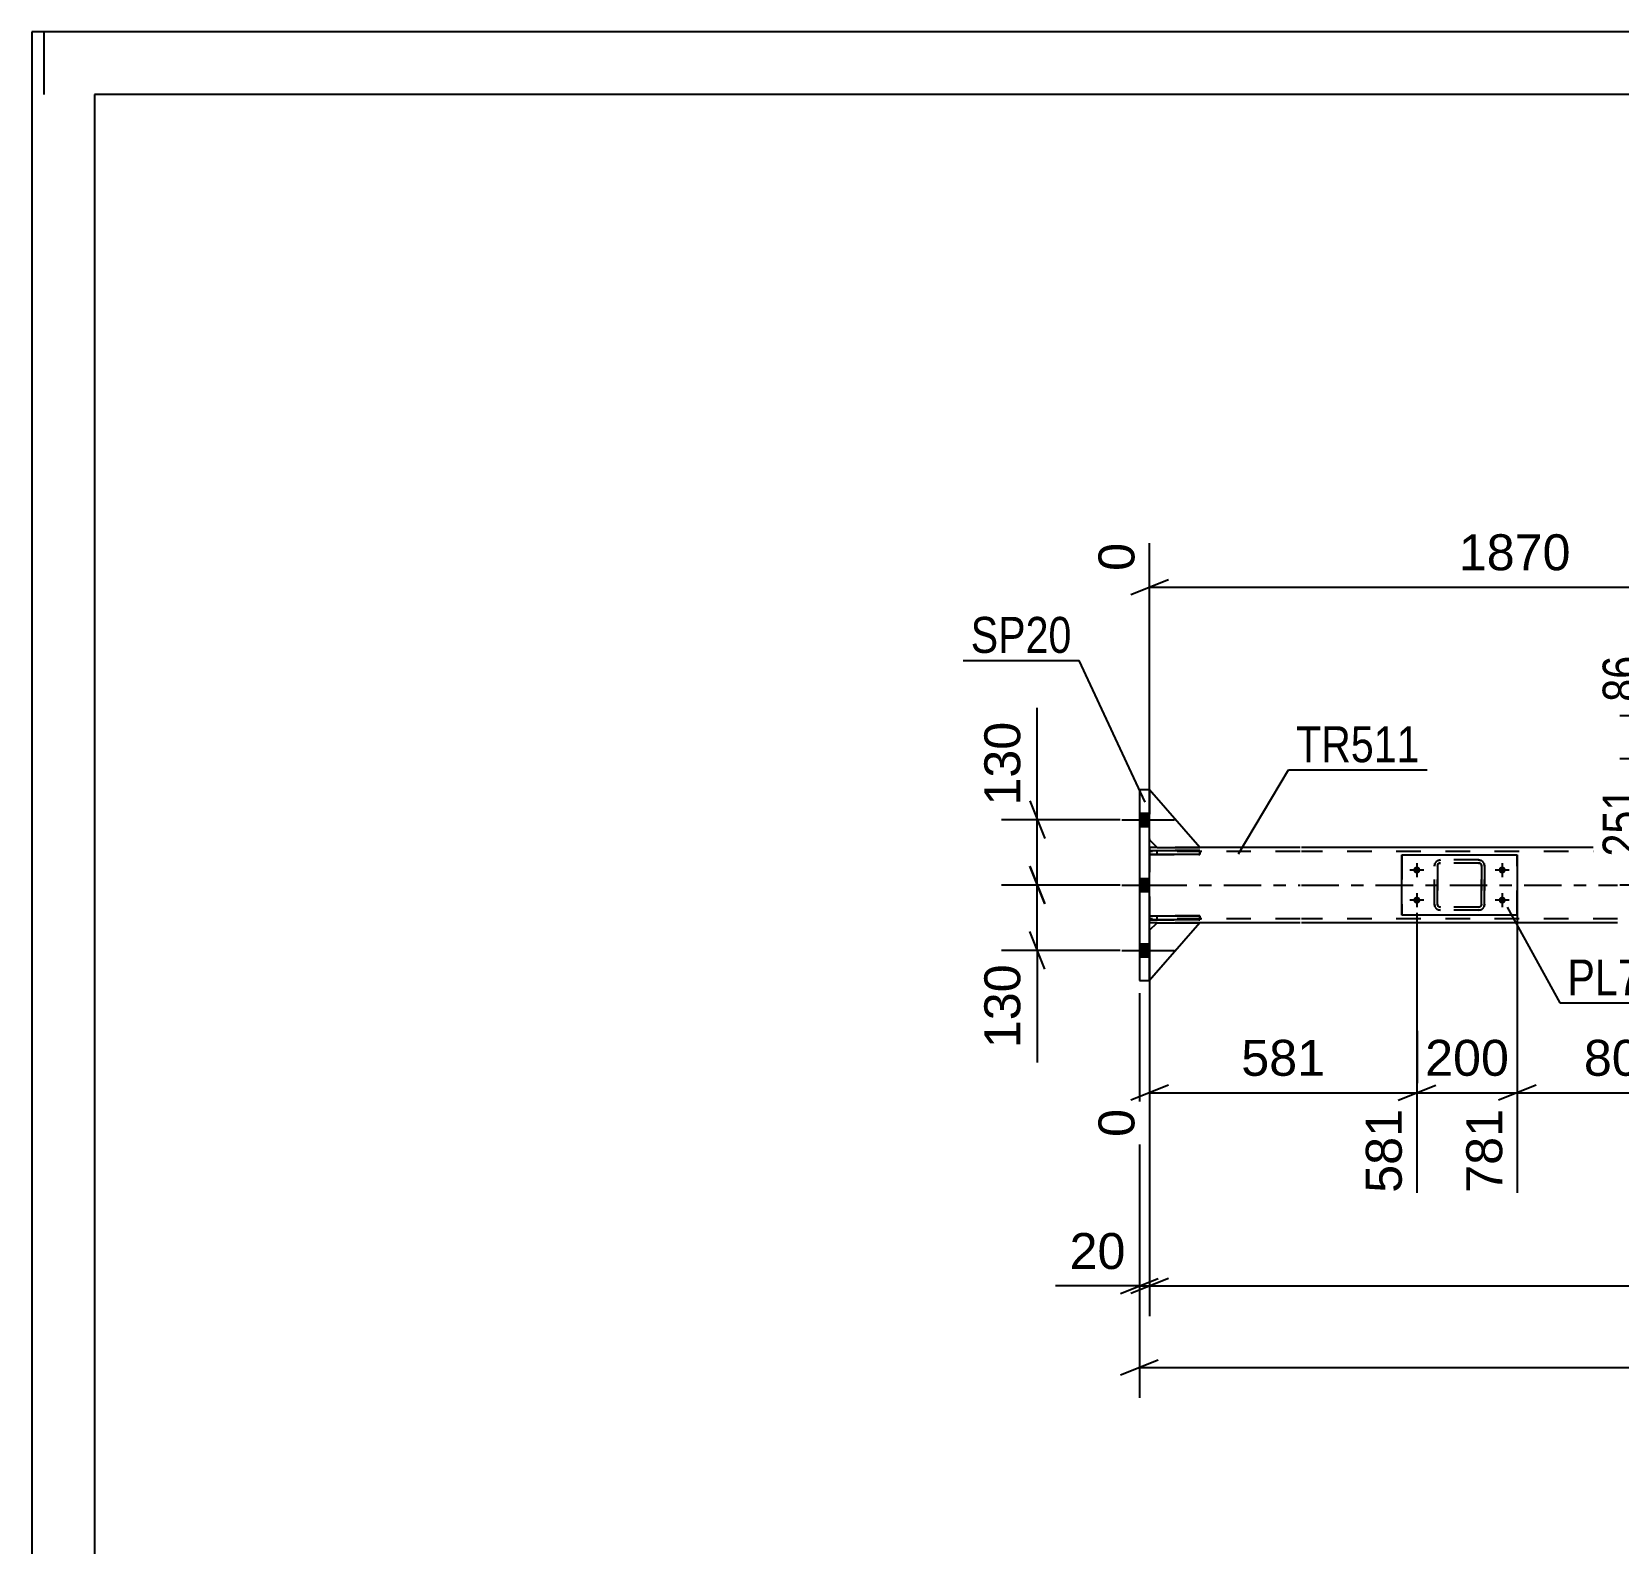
# Model space of a CAD drawing. Header units: millimetres. Extents: x -88 to 753, y -403 to 191.
# Drawn here: x -88.1 to 38.3, y 70.7 to 191.1 of the extents above; entities that cross this region are included whole.
import ezdxf

# ---------------------------------------------------------------- set-up
doc = ezdxf.new("R2010")
doc.units = ezdxf.units.MM
doc.linetypes.add('DXK_LINE_DOT2', pattern=[3.9198, 1.9599, -1.9599])
doc.linetypes.add('DXK_LINE_DOT3', pattern=[5.9187, 2.979, -0.9799, 0.9799, -0.9799])
doc.styles.add('Arial', font='arial.ttf', dxfattribs={"height": 0.2})
doc.styles.add('Arial Narrow', font='ARIALN.TTF', dxfattribs={"height": 0.2})

# ---------------------------------------------------------------- blocks, each defined once
blk = doc.blocks.new('Unknown-317404679-1115')
at = {"color": 5, "linetype": 'Continuous'}
for p, q in [((752.89, 191.12), (-88.11, 191.12)), ((-88.11, 191.12), (-88.11, -402.88)), ((-87.11, 186.12), (-87.11, 191.12)), ((747.89, 186.12), (-83.11, 186.12)), ((-83.11, 186.12), (-83.11, -397.88))]:
    blk.add_line(p, q, dxfattribs=at)
blk = doc.blocks.new('Part-317404679-1725 - 1690')
at = {"color": 7, "linetype": 'DXK_LINE_DOT2'}
for p, q in [((4.96, 120.7), (0.96, 120.7)), ((0.96, 120.7), (0.96, 120.38)), ((0.96, 120.38), (0.96, 120.7)), ((0.96, 120.38), (4.96, 120.38)), ((1.56, 120.38), (1.56, 120.7)), ((4.96, 120.38), (4.96, 120.7))]:
    blk.add_line(p, q, dxfattribs=at)
blk = doc.blocks.new('Bolt-317404679-1852 - 1690')
at = {"linetype": 'Continuous'}
for points in [[(21.98, 124.34), (21.99, 124.4), (22, 124.46), (22.03, 124.51), (22.07, 124.55), (22.12, 124.59), (22.17, 124.61), (22.23, 124.62), (22.29, 124.62), (22.35, 124.61), (22.4, 124.59), (22.45, 124.55), (22.49, 124.51), (22.52, 124.46), (22.53, 124.4), (22.54, 124.34), (22.53, 124.28), (22.52, 124.23), (22.49, 124.18), (22.45, 124.13), (22.4, 124.1), (22.35, 124.08), (22.29, 124.06), (22.23, 124.06), (22.17, 124.08), (22.12, 124.1), (22.07, 124.13), (22.03, 124.18), (22, 124.23), (21.99, 124.28)], [(28.78, 124.34), (28.79, 124.4), (28.8, 124.46), (28.83, 124.51), (28.87, 124.55), (28.92, 124.59), (28.97, 124.61), (29.03, 124.62), (29.09, 124.62), (29.15, 124.61), (29.2, 124.59), (29.25, 124.55), (29.29, 124.51), (29.32, 124.46), (29.33, 124.4), (29.34, 124.34), (29.33, 124.28), (29.32, 124.23), (29.29, 124.18), (29.25, 124.13), (29.2, 124.1), (29.15, 124.08), (29.09, 124.06), (29.03, 124.06), (28.97, 124.08), (28.92, 124.1), (28.87, 124.13), (28.83, 124.18), (28.8, 124.23), (28.79, 124.28)], [(21.98, 121.94), (21.99, 122), (22, 122.06), (22.03, 122.11), (22.07, 122.15), (22.12, 122.19), (22.17, 122.21), (22.23, 122.22), (22.29, 122.22), (22.35, 122.21), (22.4, 122.19), (22.45, 122.15), (22.49, 122.11), (22.52, 122.06), (22.53, 122), (22.54, 121.94), (22.53, 121.88), (22.52, 121.83), (22.49, 121.78), (22.45, 121.73), (22.4, 121.7), (22.35, 121.68), (22.29, 121.66), (22.23, 121.66), (22.17, 121.68), (22.12, 121.7), (22.07, 121.73), (22.03, 121.78), (22, 121.83), (21.99, 121.88)], [(28.78, 121.94), (28.79, 122), (28.8, 122.06), (28.83, 122.11), (28.87, 122.15), (28.92, 122.19), (28.97, 122.21), (29.03, 122.22), (29.09, 122.22), (29.15, 122.21), (29.2, 122.19), (29.25, 122.15), (29.29, 122.11), (29.32, 122.06), (29.33, 122), (29.34, 121.94), (29.33, 121.88), (29.32, 121.83), (29.29, 121.78), (29.25, 121.73), (29.2, 121.7), (29.15, 121.68), (29.09, 121.66), (29.03, 121.66), (28.97, 121.68), (28.92, 121.7), (28.87, 121.73), (28.83, 121.78), (28.8, 121.83), (28.79, 121.88)]]:
    blk.add_hatch(color=1, dxfattribs=at).paths.add_polyline_path(points)
at = {"color": 1, "linetype": 'Continuous'}
for p, q in [((22.82, 124.34), (21.7, 124.34)), ((22.26, 124.9), (22.26, 123.78)), ((29.62, 124.34), (28.5, 124.34)), ((29.06, 124.9), (29.06, 123.78)), ((22.82, 121.94), (21.7, 121.94)), ((22.26, 122.5), (22.26, 121.38)), ((29.62, 121.94), (28.5, 121.94)), ((29.06, 122.5), (29.06, 121.38))]:
    blk.add_line(p, q, dxfattribs=at)
blk = doc.blocks.new('Part-317404679-1916 - 1690')
at = {"color": 7, "linetype": 'DXK_LINE_DOT2'}
for p, q in [((23.66, 124.66), (23.69, 124.85)), ((23.7, 124.85), (23.66, 124.66)), ((23.66, 121.62), (23.66, 124.66)), ((23.66, 124.66), (23.66, 124.66)), ((23.66, 121.62), (23.66, 124.66)), ((23.9, 124.66), (23.92, 124.75)), ((23.91, 124.75), (23.9, 124.66)), ((23.9, 121.62), (23.9, 124.66)), ((23.9, 124.66), (23.9, 124.66)), ((23.9, 124.66), (23.9, 121.62)), ((23.97, 124.83), (23.91, 124.75)), ((23.92, 124.75), (23.97, 124.83)), ((23.95, 125.11), (24.14, 125.14)), ((23.95, 125.11), (23.96, 125.11)), ((24.14, 125.14), (23.96, 125.11)), ((23.97, 124.83), (24.05, 124.88)), ((24.04, 124.88), (23.97, 124.83)), ((24.14, 124.9), (24.04, 124.88)), ((24.05, 124.88), (24.14, 124.9)), ((27.18, 125.14), (24.14, 125.14)), ((27.18, 124.9), (24.14, 124.9)), ((27.18, 125.14), (27.36, 125.11)), ((27.36, 125.11), (27.18, 125.14)), ((27.18, 124.9), (27.27, 124.88)), ((27.27, 124.88), (27.18, 124.9)), ((27.27, 124.88), (27.27, 124.88)), ((27.27, 124.88), (27.35, 124.83)), ((27.34, 124.83), (27.27, 124.88)), ((27.4, 124.75), (27.34, 124.83)), ((27.35, 124.83), (27.4, 124.75)), ((27.4, 124.75), (27.42, 124.66)), ((27.42, 124.66), (27.4, 124.75)), ((27.42, 121.62), (27.42, 124.66)), ((27.42, 124.66), (27.42, 124.66)), ((27.42, 124.66), (27.42, 121.62)), ((27.62, 124.85), (27.66, 124.66)), ((27.66, 124.66), (27.62, 124.85)), ((27.66, 121.62), (27.66, 124.66)), ((27.66, 124.66), (27.66, 124.66)), ((27.66, 124.66), (27.66, 121.62)), ((23.66, 121.62), (23.66, 121.62)), ((23.69, 121.44), (23.66, 121.62)), ((23.66, 121.62), (23.7, 121.44)), ((23.9, 121.62), (23.9, 121.62)), ((23.92, 121.53), (23.9, 121.62)), ((23.9, 121.62), (23.91, 121.53)), ((23.91, 121.53), (23.97, 121.45)), ((23.97, 121.45), (23.92, 121.53)), ((24.05, 121.4), (23.97, 121.45)), ((23.97, 121.45), (24.04, 121.4)), ((24.04, 121.4), (24.14, 121.38)), ((24.14, 121.38), (24.05, 121.4)), ((27.18, 121.38), (24.14, 121.38)), ((27.27, 121.4), (27.18, 121.38)), ((27.18, 121.38), (27.27, 121.4)), ((27.35, 121.45), (27.27, 121.4)), ((27.27, 121.4), (27.34, 121.45)), ((27.27, 121.4), (27.27, 121.4)), ((27.34, 121.45), (27.4, 121.53)), ((27.4, 121.53), (27.35, 121.45)), ((27.42, 121.62), (27.4, 121.53)), ((27.4, 121.53), (27.42, 121.62)), ((27.42, 121.62), (27.42, 121.62)), ((27.66, 121.62), (27.62, 121.44)), ((27.62, 121.44), (27.66, 121.62)), ((27.66, 121.62), (27.66, 121.62)), ((23.95, 121.18), (23.96, 121.18)), ((24.14, 121.14), (23.95, 121.18)), ((23.96, 121.18), (24.14, 121.14)), ((27.18, 121.14), (24.14, 121.14)), ((27.36, 121.18), (27.18, 121.14)), ((27.18, 121.14), (27.36, 121.18))]:
    blk.add_line(p, q, dxfattribs=at)
at = {"color": 7, "linetype": 'DXK_LINE_DOT3'}
blk.add_line((25.66, 123.14), (25.65, 123.14), dxfattribs=at)
at = {"color": 7, "linetype": 'DXK_LINE_DOT2'}
for centre, start, end in [((24.14, 124.66), 112.5, 157.5), ((24.14, 124.66), 112.5, 157.5), ((27.18, 124.66), 22.5, 67.5), ((27.18, 124.66), 22.5, 67.5), ((24.14, 121.62), 202.5, 247.5), ((24.14, 121.62), 202.5, 247.5), ((27.18, 121.62), 292.5, 337.5), ((27.18, 121.62), 292.5, 337.5)]:
    blk.add_arc(centre, 0.48, start, end, dxfattribs=at)
blk = doc.blocks.new('Part-317404679-1800 - 1690')
at = {"color": 2, "linetype": 'Continuous'}
for p, q in [((0.96, 125.9), (4.96, 125.9)), ((0.96, 125.9), (0.96, 125.58)), ((4.96, 125.58), (0.96, 125.58)), ((4.96, 125.9), (4.96, 125.58))]:
    blk.add_line(p, q, dxfattribs=at)
at = {"color": 7, "linetype": 'DXK_LINE_DOT2'}
for p, q in [((0.96, 125.58), (0.96, 125.9)), ((1.56, 125.58), (1.56, 125.9))]:
    blk.add_line(p, q, dxfattribs=at)
blk = doc.blocks.new('Part-317404679-1759 - 1690')
at = {"color": 2, "linetype": 'Continuous'}
for p, q in [((0.96, 120.7), (4.96, 120.7)), ((0.96, 120.7), (0.96, 120.38)), ((4.96, 120.38), (0.96, 120.38)), ((4.96, 120.7), (4.96, 120.38))]:
    blk.add_line(p, q, dxfattribs=at)
at = {"color": 7, "linetype": 'DXK_LINE_DOT2'}
for p, q in [((0.96, 120.38), (0.96, 120.7)), ((1.56, 120.38), (1.56, 120.7))]:
    blk.add_line(p, q, dxfattribs=at)
blk = doc.blocks.new('Part-317404679-1791 - 1690')
at = {"color": 2, "linetype": 'Continuous'}
for p, q in [((0.96, 130.74), (0.16, 130.74)), ((0.16, 130.74), (0.16, 115.54)), ((0.96, 115.54), (0.96, 130.74)), ((0.16, 115.54), (0.96, 115.54))]:
    blk.add_line(p, q, dxfattribs=at)
blk = doc.blocks.new('Part-317404679-1796 - 1690')
at = {"color": 7, "linetype": 'DXK_LINE_DOT2'}
for p, q in [((4.96, 126.14), (0.96, 130.74)), ((0.96, 130.74), (0.96, 126.74)), ((0.96, 126.74), (1.56, 126.14)), ((1.56, 126.14), (4.96, 126.14))]:
    blk.add_line(p, q, dxfattribs=at)
blk = doc.blocks.new('Part-317404679-1797 - 1690')
at = {"color": 2, "linetype": 'Continuous'}
for p, q in [((4.96, 126.14), (0.96, 130.74)), ((0.96, 126.74), (1.56, 126.14)), ((1.56, 126.14), (4.96, 126.14))]:
    blk.add_line(p, q, dxfattribs=at)
at = {"color": 7, "linetype": 'DXK_LINE_DOT2'}
blk.add_line((0.96, 126.74), (0.96, 130.74), dxfattribs=at)
blk = doc.blocks.new('Part-317404679-1798 - 1690')
at = {"color": 7, "linetype": 'DXK_LINE_DOT2'}
for p, q in [((0.96, 119.54), (1.56, 120.14)), ((4.96, 120.14), (0.96, 115.54)), ((1.56, 120.14), (4.96, 120.14)), ((0.96, 115.54), (0.96, 119.54))]:
    blk.add_line(p, q, dxfattribs=at)
blk = doc.blocks.new('Part-317404679-1799 - 1690')
at = {"color": 2, "linetype": 'Continuous'}
for p, q in [((0.96, 119.54), (1.56, 120.14)), ((4.96, 120.14), (0.96, 115.54)), ((1.56, 120.14), (4.96, 120.14))]:
    blk.add_line(p, q, dxfattribs=at)
at = {"color": 7, "linetype": 'DXK_LINE_DOT2'}
blk.add_line((0.96, 119.54), (0.96, 115.54), dxfattribs=at)
blk = doc.blocks.new('Part-317404679-1805 - 1690')
at = {"color": 7, "linetype": 'DXK_LINE_DOT2'}
for p, q in [((4.96, 125.9), (0.96, 125.9)), ((0.96, 125.9), (0.96, 125.58)), ((0.96, 125.58), (0.96, 125.9)), ((0.96, 125.58), (4.96, 125.58)), ((1.56, 125.58), (1.56, 125.9)), ((4.96, 125.58), (4.96, 125.9))]:
    blk.add_line(p, q, dxfattribs=at)
blk = doc.blocks.new('Part-317404679-1950 - 1690')
at = {"color": 2, "linetype": 'Continuous'}
for p, q in [((1.56, 126.14), (0.96, 126.14)), ((12.96, 126.14), (4.96, 126.14)), ((38.26, 126.14), (13.06, 126.14)), ((1.56, 120.14), (0.96, 120.14)), ((12.96, 120.14), (4.96, 120.14)), ((38.26, 120.14), (13.06, 120.14))]:
    blk.add_line(p, q, dxfattribs=at)
at = {"color": 7, "linetype": 'DXK_LINE_DOT2'}
for p, q in [((0.96, 126.14), (0.96, 120.14)), ((12.96, 125.82), (0.96, 125.82)), ((4.96, 126.14), (1.56, 126.14)), ((38.26, 125.82), (13.06, 125.82)), ((12.96, 120.46), (0.96, 120.46)), ((4.96, 120.14), (1.56, 120.14)), ((38.26, 120.46), (13.06, 120.46))]:
    blk.add_line(p, q, dxfattribs=at)
at = {"color": 7, "linetype": 'DXK_LINE_DOT3'}
for p, q in [((0.96, 123.14), (12.96, 123.14)), ((13.06, 123.14), (38.26, 123.14))]:
    blk.add_line(p, q, dxfattribs=at)
blk = doc.blocks.new('Part-317404679-1955 - 1690')
at = {"color": 2, "linetype": 'Continuous'}
for p, q in [((21.06, 120.74), (21.06, 125.54)), ((21.06, 125.54), (21.06, 125.54)), ((21.06, 125.54), (30.26, 125.54)), ((30.26, 125.54), (30.26, 120.74)), ((21.06, 120.74), (21.06, 120.74)), ((30.26, 120.74), (21.06, 120.74))]:
    blk.add_line(p, q, dxfattribs=at)
at = {"color": 7, "linetype": 'DXK_LINE_DOT2'}
for p, q in [((21.06, 125.54), (21.06, 120.74)), ((21.06, 125.54), (21.06, 125.54)), ((30.26, 120.74), (30.26, 125.54)), ((21.06, 120.74), (21.06, 120.74))]:
    blk.add_line(p, q, dxfattribs=at)
blk = doc.blocks.new('Bolt-317404679-1992 - 1690')
at = {"linetype": 'Continuous'}
for points in [[(0.16, 128.86), (0.16, 127.82), (0.96, 127.82), (0.96, 128.86)], [(0.16, 128.86), (0.16, 127.82), (0.96, 127.82), (0.96, 128.86)], [(0.16, 128.86), (0.16, 127.82), (0.96, 127.82), (0.96, 128.86)], [(0.16, 123.66), (0.16, 122.62), (0.96, 122.62), (0.96, 123.66)], [(0.16, 123.66), (0.16, 122.62), (0.96, 122.62), (0.96, 123.66)], [(0.16, 118.46), (0.16, 117.42), (0.96, 117.42), (0.96, 118.46)], [(0.16, 118.46), (0.16, 117.42), (0.96, 117.42), (0.96, 118.46)], [(0.16, 118.46), (0.16, 117.42), (0.96, 117.42), (0.96, 118.46)]]:
    blk.add_hatch(color=1, dxfattribs=at).paths.add_polyline_path(points)
at = {"color": 1, "linetype": 'Continuous'}
for p, q in [((-1.24, 128.34), (2.96, 128.34)), ((-1.24, 128.34), (2.96, 128.34)), ((-1.24, 128.34), (2.96, 128.34)), ((0.16, 128.86), (0.96, 128.86)), ((0.16, 128.86), (0.96, 128.86)), ((0.16, 128.86), (0.96, 128.86)), ((0.16, 127.82), (0.96, 127.82)), ((0.16, 127.82), (0.96, 127.82)), ((0.16, 127.82), (0.96, 127.82)), ((-1.24, 123.14), (2.96, 123.14)), ((-1.24, 123.14), (2.96, 123.14)), ((0.16, 123.66), (0.96, 123.66)), ((0.16, 123.66), (0.96, 123.66)), ((0.16, 122.62), (0.96, 122.62)), ((0.16, 122.62), (0.96, 122.62)), ((-1.24, 117.94), (2.96, 117.94)), ((-1.24, 117.94), (2.96, 117.94)), ((-1.24, 117.94), (2.96, 117.94)), ((0.16, 118.46), (0.96, 118.46)), ((0.16, 118.46), (0.96, 118.46)), ((0.16, 118.46), (0.96, 118.46)), ((0.16, 117.42), (0.96, 117.42)), ((0.16, 117.42), (0.96, 117.42)), ((0.16, 117.42), (0.96, 117.42))]:
    blk.add_line(p, q, dxfattribs=at)
blk = doc.blocks.new('StraightDimension-317404679-13846 - 1690')
at = {"color": 7, "linetype": 'Continuous'}
for p, q in [((22.26, 120.94), (22.26, 98.63)), ((30.26, 120.94), (30.26, 98.63)), ((20.76, 106), (23.76, 107.2)), ((22.26, 106.6), (30.26, 106.6)), ((31.76, 107.2), (28.76, 106))]:
    blk.add_line(p, q, dxfattribs=at)
at = {"color": 0}
blk.add_wipeout([(30.2, 107.35), (30.2, 111.55), (22.32, 111.55), (22.32, 107.35)], dxfattribs=at)
at = {"color": 0, "linetype": 'Continuous'}
blk.add_wipeout([(29.66, 105.9), (25.46, 105.9), (25.46, 98.03), (29.66, 98.03)], dxfattribs=at)
at = {"color": 3, "style": 'Arial'}
blk.add_text('200', height=2.865, dxfattribs=at).set_placement((22.92, 107.95))
at = {"color": 3, "linetype": 'Continuous', "style": 'Arial'}
blk.add_text('781', height=2.865, rotation=90.0002, dxfattribs=at).set_placement((29.06, 98.63))
blk = doc.blocks.new('StraightDimension-317404679-14681 - 1690')
at = {"color": 7, "linetype": 'Continuous'}
for p, q in [((40.68, 134.69), (41.88, 131.69)), ((58.14, 133.19), (38.43, 133.19)), ((41.28, 123.14), (41.28, 133.19)), ((41.88, 121.64), (40.68, 124.64)), ((58.92, 123.14), (38.43, 123.14))]:
    blk.add_line(p, q, dxfattribs=at)
at = {"color": 0}
blk.add_wipeout([(40.53, 131.51), (36.33, 131.51), (36.33, 124.82), (40.53, 124.82)], dxfattribs=at)
at = {"color": 3, "style": 'Arial Narrow'}
blk.add_text('251', height=2.863, rotation=90.0002, dxfattribs=at).set_placement((39.93, 125.42))
blk = doc.blocks.new('StraightDimension-317404679-7110 - 1690')
at = {"color": 7, "linetype": 'Continuous'}
for p, q in [((59.14, 134.19), (59.14, 157.07)), ((0.96, 127.14), (0.96, 150.39)), ((2.46, 147.47), (-0.54, 146.27)), ((0.96, 146.87), (59.14, 146.87)), ((57.64, 146.27), (60.64, 147.47))]:
    blk.add_line(p, q, dxfattribs=at)
at = {"color": 0}
blk.add_wipeout([(35.1, 147.62), (35.1, 151.82), (25, 151.82), (25, 147.62)], dxfattribs=at)
at = {"color": 3, "style": 'Arial'}
blk.add_text('1870', height=2.865, dxfattribs=at).set_placement((25.6, 148.22))
at = {"color": 0, "linetype": 'Continuous'}
for points in [[(58.54, 157.67), (54.34, 157.67), (54.34, 147.57), (58.54, 147.57)], [(0.36, 150.99), (-3.84, 150.99), (-3.84, 147.57), (0.36, 147.57)]]:
    blk.add_wipeout(points, dxfattribs=at)
at = {"color": 3, "linetype": 'Continuous', "style": 'Arial'}
for s, height, p in [('1870', 2.865, (57.94, 148.17)), ('0', 2.87, (-0.24, 148.17))]:
    blk.add_text(s, height=height, rotation=90.0002, dxfattribs=at).set_placement(p)
blk = doc.blocks.new('StraightDimension-317404679-2440 - 1690')
at = {"color": 7, "linetype": 'Continuous'}
for p, q in [((-7.99, 128.34), (-7.99, 137.26)), ((-7.99, 128.34), (-7.99, 137.26)), ((-8.59, 129.84), (-7.39, 126.84)), ((-1.39, 128.34), (-10.84, 128.34)), ((-7.99, 123.14), (-7.99, 128.34)), ((-7.39, 121.64), (-8.59, 124.64)), ((-1.39, 123.14), (-10.84, 123.14))]:
    blk.add_line(p, q, dxfattribs=at)
at = {"color": 0}
blk.add_wipeout([(-8.74, 136.74), (-12.94, 136.74), (-12.94, 128.87), (-8.74, 128.87)], dxfattribs=at)
at = {"color": 3, "style": 'Arial'}
blk.add_text('130', height=2.865, rotation=90.0002, dxfattribs=at).set_placement((-9.34, 129.47))
blk = doc.blocks.new('StraightDimension-317404679-2450 - 1690')
at = {"color": 7, "linetype": 'Continuous'}
for p, q in [((-8.59, 124.64), (-7.39, 121.64)), ((-1.39, 123.14), (-10.84, 123.14)), ((-7.99, 117.94), (-7.99, 123.14)), ((-7.39, 116.44), (-8.59, 119.44)), ((-1.39, 117.94), (-10.84, 117.94)), ((-7.99, 117.94), (-7.99, 109.02)), ((-7.99, 117.94), (-7.99, 109.02))]:
    blk.add_line(p, q, dxfattribs=at)
at = {"color": 0}
blk.add_wipeout([(-8.74, 117.42), (-12.94, 117.42), (-12.94, 109.55), (-8.74, 109.55)], dxfattribs=at)
at = {"color": 3, "style": 'Arial'}
blk.add_text('130', height=2.865, rotation=90.0002, dxfattribs=at).set_placement((-9.34, 110.15))
blk = doc.blocks.new('StraightDimension-317404679-2515 - 1690')
at = {"color": 7, "linetype": 'Continuous'}
for p, q in [((0.16, 114.54), (0.16, 82.31)), ((1.66, 85.31), (-1.34, 84.11)), ((0.16, 84.71), (617.33, 84.71))]:
    blk.add_line(p, q, dxfattribs=at)
blk = doc.blocks.new('StraightDimension-317404679-2553 - 1690')
at = {"color": 7, "linetype": 'Continuous'}
for p, q in [((0.16, 114.54), (0.16, 88.81)), ((0.96, 114.54), (0.96, 88.81)), ((0.16, 91.21), (-6.54, 91.21)), ((0.16, 91.21), (-6.54, 91.21)), ((-1.34, 90.61), (1.66, 91.81)), ((2.46, 91.81), (-0.54, 90.61)), ((0.16, 91.21), (0.96, 91.21))]:
    blk.add_line(p, q, dxfattribs=at)
at = {"color": 0}
blk.add_wipeout([(-0.37, 91.96), (-0.37, 96.16), (-6.01, 96.16), (-6.01, 91.96)], dxfattribs=at)
at = {"color": 3, "style": 'Arial'}
blk.add_text('20', height=2.865, dxfattribs=at).set_placement((-5.41, 92.56))
blk = doc.blocks.new('StraightDimension-317404679-2569 - 1690')
at = {"color": 7, "linetype": 'Continuous'}
for p, q in [((0.96, 114.54), (0.96, 88.81)), ((2.46, 91.81), (-0.54, 90.61)), ((0.96, 91.21), (616.53, 91.21))]:
    blk.add_line(p, q, dxfattribs=at)
blk = doc.blocks.new('StraightDimension-317404679-13845 - 1690')
at = {"color": 7, "linetype": 'Continuous'}
for p, q in [((30.26, 120.94), (30.26, 98.63)), ((47.56, 120.94), (47.56, 96.41)), ((31.76, 107.2), (28.76, 106)), ((30.26, 106.6), (47.56, 106.6)), ((46.06, 106), (49.06, 107.2))]:
    blk.add_line(p, q, dxfattribs=at)
at = {"color": 0}
blk.add_wipeout([(42.85, 107.35), (42.85, 111.55), (34.97, 111.55), (34.97, 107.35)], dxfattribs=at)
at = {"color": 3, "style": 'Arial'}
blk.add_text('800', height=2.865, dxfattribs=at).set_placement((35.57, 107.95))
at = {"color": 0, "linetype": 'Continuous'}
blk.add_wipeout([(46.96, 105.9), (42.76, 105.9), (42.76, 95.81), (46.96, 95.81)], dxfattribs=at)
at = {"color": 3, "linetype": 'Continuous', "style": 'Arial'}
blk.add_text('1581', height=2.865, rotation=90.0002, dxfattribs=at).set_placement((46.36, 96.41))
blk = doc.blocks.new('StraightDimension-317404679-13847 - 1690')
at = {"color": 7, "linetype": 'Continuous'}
for p, q in [((22.26, 120.94), (22.26, 98.63)), ((0.96, 119.14), (0.96, 103.08)), ((2.46, 107.2), (-0.54, 106)), ((0.96, 106.6), (22.26, 106.6)), ((20.76, 106), (23.76, 107.2))]:
    blk.add_line(p, q, dxfattribs=at)
at = {"color": 0}
blk.add_wipeout([(15.55, 107.35), (15.55, 111.55), (7.67, 111.55), (7.67, 107.35)], dxfattribs=at)
at = {"color": 3, "style": 'Arial'}
blk.add_text('581', height=2.865, dxfattribs=at).set_placement((8.27, 107.95))
at = {"color": 0, "linetype": 'Continuous'}
for points in [[(0.36, 105.9), (-3.84, 105.9), (-3.84, 102.48), (0.36, 102.48)], [(21.66, 105.9), (17.46, 105.9), (17.46, 98.03), (21.66, 98.03)]]:
    blk.add_wipeout(points, dxfattribs=at)
at = {"color": 3, "linetype": 'Continuous', "style": 'Arial'}
for s, height, p in [('0', 2.87, (-0.24, 103.08)), ('581', 2.865, (21.06, 98.63))]:
    blk.add_text(s, height=height, rotation=90.0002, dxfattribs=at).set_placement(p)
blk = doc.blocks.new('StraightDimension-317404679-14680 - 1690')
at = {"color": 7, "linetype": 'Continuous'}
for p, q in [((41.28, 136.62), (41.28, 142.53)), ((41.28, 136.62), (41.28, 142.53)), ((40.68, 138.12), (41.88, 135.12)), ((62.43, 136.62), (38.43, 136.62)), ((41.28, 133.19), (41.28, 136.62)), ((41.88, 131.69), (40.68, 134.69)), ((58.14, 133.19), (38.43, 133.19))]:
    blk.add_line(p, q, dxfattribs=at)
at = {"color": 0}
blk.add_wipeout([(40.53, 142), (36.33, 142), (36.33, 137.15), (40.53, 137.15)], dxfattribs=at)
at = {"color": 3, "style": 'Arial Narrow'}
blk.add_text('86', height=2.863, rotation=90.0002, dxfattribs=at).set_placement((39.93, 137.75))
blk = doc.blocks.new('Mark-317404679-1787 - 1690')
at = {"color": 0}
blk.add_wipeout([(-5.25, 141.64), (-5.25, 144.64), (-13.29, 144.64), (-13.29, 141.64)], dxfattribs=at)
blk.add_wipeout([(-5.25, 141.64), (-5.25, 144.64), (-13.29, 144.64), (-13.29, 141.64)], dxfattribs=at)
at = {"color": 30, "linetype": 'Continuous'}
for p in [(-13.89, 141.04), (0.62, 129.75)]:
    blk.add_line(p, (-4.65, 141.04), dxfattribs=at)
at = {"color": 3, "style": 'Arial Narrow'}
blk.add_text('SP20', height=2.863, dxfattribs=at).set_placement((-13.29, 141.64))
blk = doc.blocks.new('Mark-317404679-1946 - 1690')
at = {"color": 0}
blk.add_wipeout([(22.49, 132.93), (22.49, 135.93), (12.63, 135.93), (12.63, 132.93)], dxfattribs=at)
blk.add_wipeout([(22.49, 132.93), (22.49, 135.93), (12.63, 135.93), (12.63, 132.93)], dxfattribs=at)
at = {"color": 30, "linetype": 'Continuous'}
for p, q in [((8.06, 125.62), (12.03, 132.33)), ((12.03, 132.33), (23.09, 132.33))]:
    blk.add_line(p, q, dxfattribs=at)
at = {"color": 3, "style": 'Arial Narrow'}
blk.add_text('TR511', height=2.863, dxfattribs=at).set_placement((12.63, 132.93))
blk = doc.blocks.new('Mark-317404679-1951 - 1690')
at = {"color": 0}
blk.add_wipeout([(43.77, 114.35), (43.77, 117.35), (34.26, 117.35), (34.26, 114.35)], dxfattribs=at)
blk.add_wipeout([(43.77, 114.35), (43.77, 117.35), (34.26, 117.35), (34.26, 114.35)], dxfattribs=at)
at = {"color": 30, "linetype": 'Continuous'}
for p, q in [((29.47, 121.37), (33.66, 113.75)), ((33.66, 113.75), (44.37, 113.75))]:
    blk.add_line(p, q, dxfattribs=at)
at = {"color": 3, "style": 'Arial Narrow'}
blk.add_text('PL760', height=2.863, dxfattribs=at).set_placement((34.26, 114.35))

msp = doc.modelspace()

# ---------------------------------------------------------------- block references
for name in ['Unknown-317404679-1115', 'Part-317404679-1791 - 1690', 'Part-317404679-1796 - 1690', 'Part-317404679-1797 - 1690', 'Bolt-317404679-1992 - 1690', 'Part-317404679-1950 - 1690', 'Part-317404679-1800 - 1690', 'Part-317404679-1805 - 1690', 'Part-317404679-1955 - 1690', 'Bolt-317404679-1852 - 1690', 'Part-317404679-1916 - 1690', 'Part-317404679-1725 - 1690', 'Part-317404679-1759 - 1690', 'Part-317404679-1798 - 1690', 'Part-317404679-1799 - 1690']:
    msp.add_blockref(name, (0, 0))

# ---------------------------------------------------------------- next in the draw order: block references
for name in ['StraightDimension-317404679-14681 - 1690', 'StraightDimension-317404679-13846 - 1690']:
    msp.add_blockref(name, (0, 0))

# ---------------------------------------------------------------- next in the draw order: block references
msp.add_blockref('StraightDimension-317404679-7110 - 1690', (0, 0))

# ---------------------------------------------------------------- next in the draw order: block references
for name in ['StraightDimension-317404679-14680 - 1690', 'StraightDimension-317404679-2440 - 1690', 'Mark-317404679-1946 - 1690']:
    msp.add_blockref(name, (0, 0))

# ---------------------------------------------------------------- next in the draw order: block references
for name in ['Mark-317404679-1787 - 1690', 'StraightDimension-317404679-2450 - 1690']:
    msp.add_blockref(name, (0, 0))

# ---------------------------------------------------------------- next in the draw order: block references
msp.add_blockref('StraightDimension-317404679-2515 - 1690', (0, 0))

# ---------------------------------------------------------------- next in the draw order: block references
msp.add_blockref('StraightDimension-317404679-2553 - 1690', (0, 0))

# ---------------------------------------------------------------- next in the draw order: block references
msp.add_blockref('StraightDimension-317404679-2569 - 1690', (0, 0))

# ---------------------------------------------------------------- next in the draw order: block references
for name in ['StraightDimension-317404679-13847 - 1690', 'StraightDimension-317404679-13845 - 1690']:
    msp.add_blockref(name, (0, 0))

# ---------------------------------------------------------------- next in the draw order: block references
msp.add_blockref('Mark-317404679-1951 - 1690', (0, 0))

doc.saveas('drawing.dxf')
